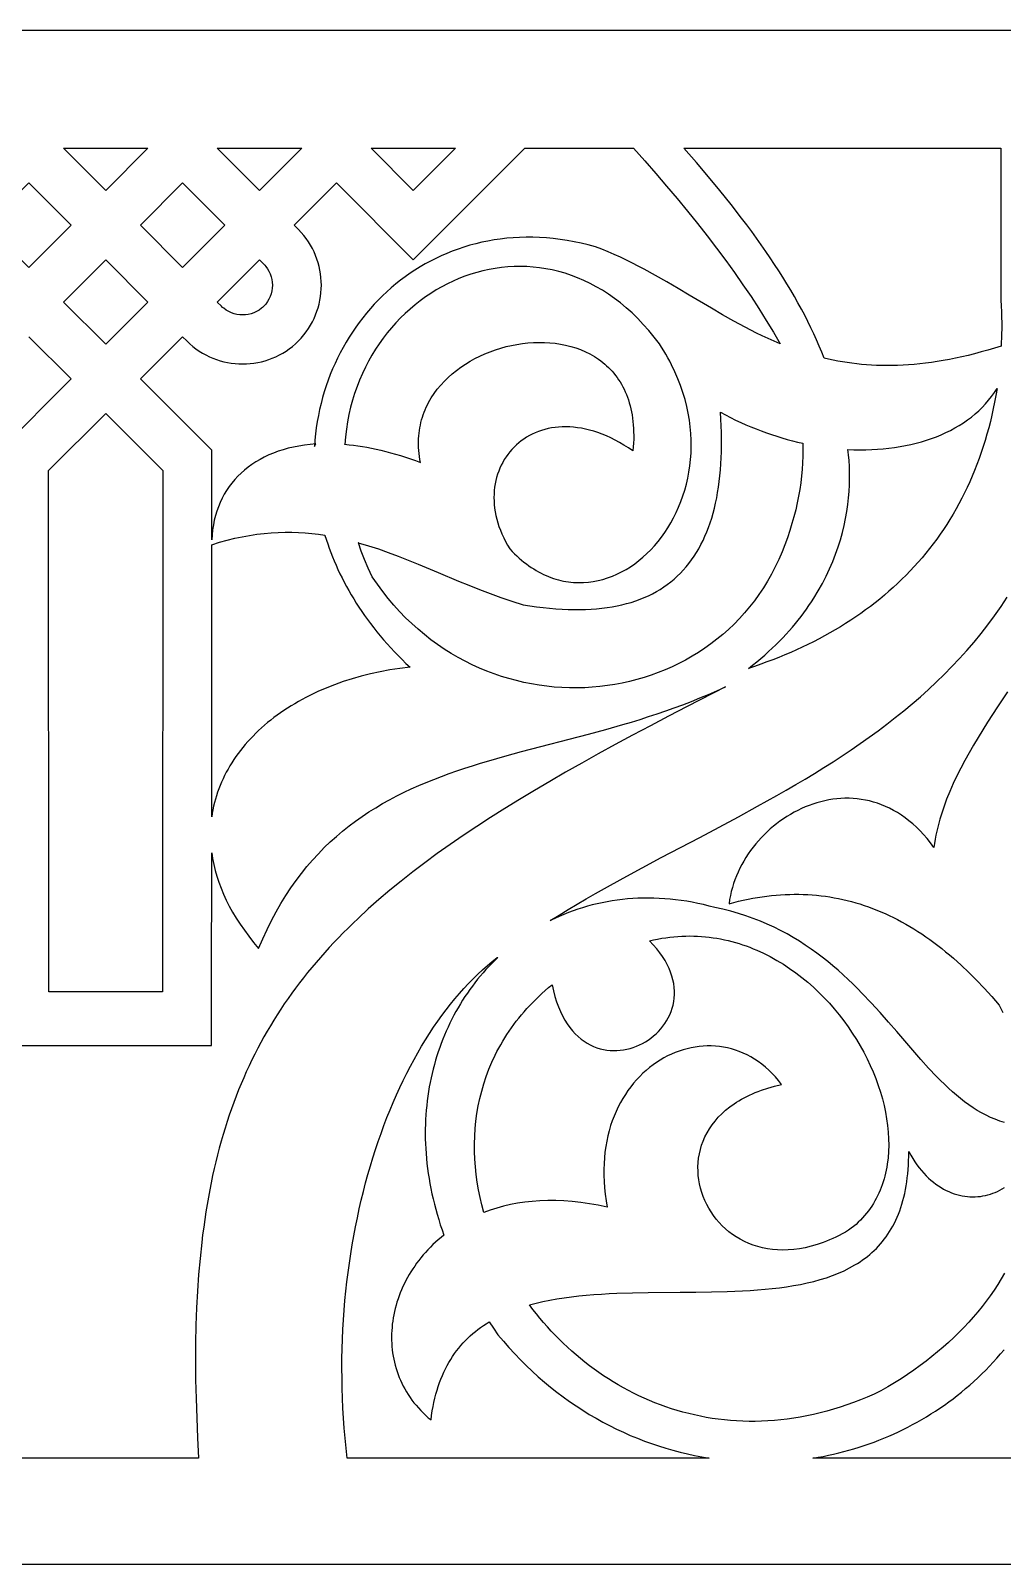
# Model space of a CAD drawing. Extents: x -53 to 63, y 50 to 90.
# Drawn here: x -4.96 to 20.38, y 49.79 to 89.78 of the extents above; entities that cross this region are included whole.
import ezdxf

# ---------------------------------------------------------------- set-up
doc = ezdxf.new("R2010")
doc.units = 0
doc.header["$MEASUREMENT"] = 0
doc.layers.add('LAYER_1', color=18, linetype='CONTINUOUS')

msp = doc.modelspace()

# ---------------------------------------------------------------- linework, layer by layer
at = {"layer": 'LAYER_1'}
for points in [[(63.41, 89.78), (-53.042, 89.78)], [(-5.006, 81.8), (-3.906, 80.7), (-5.766, 78.843)], [(20.441, 61.314), (20.316, 61.352), (20.195, 61.396), (20.075, 61.446), (19.958, 61.501), (19.842, 61.562), (19.729, 61.627), (19.617, 61.698), (19.507, 61.773), (19.398, 61.852), (19.29, 61.936), (19.184, 62.024), (19.078, 62.115), (18.974, 62.21), (18.87, 62.309), (18.767, 62.41), (18.664, 62.515), (18.459, 62.733), (18.255, 62.96), (18.049, 63.195), (17.63, 63.682), (17.414, 63.931), (17.193, 64.182), (16.965, 64.432), (16.729, 64.68), (16.608, 64.803), (16.485, 64.925), (16.359, 65.045), (16.23, 65.164), (16.099, 65.282), (15.964, 65.397), (15.827, 65.511), (15.686, 65.622), (15.542, 65.73), (15.395, 65.836), (15.243, 65.939), (15.088, 66.039), (14.93, 66.135), (14.767, 66.228), (14.599, 66.317), (14.428, 66.402), (14.252, 66.483), (14.071, 66.56), (13.886, 66.632), (13.696, 66.699), (13.5, 66.762), (13.3, 66.819), (13.094, 66.871), (12.882, 66.917), (12.735, 66.957), (12.588, 66.993), (12.441, 67.026), (12.295, 67.055), (12.15, 67.08), (12.006, 67.102), (11.862, 67.121), (11.719, 67.136), (11.577, 67.148), (11.436, 67.157), (11.295, 67.163), (11.155, 67.165), (11.017, 67.164), (10.879, 67.16), (10.742, 67.152), (10.606, 67.142), (10.472, 67.128), (10.338, 67.112), (10.205, 67.092), (10.074, 67.069), (9.943, 67.044), (9.814, 67.015), (9.686, 66.984), (9.559, 66.95), (9.434, 66.913), (9.31, 66.873), (9.187, 66.83), (9.065, 66.785), (8.945, 66.737), (8.826, 66.686), (8.709, 66.633), (8.593, 66.577), (8.823, 66.721), (9.056, 66.863), (9.291, 67.004), (9.529, 67.143), (9.768, 67.281), (10.009, 67.417), (10.497, 67.687), (10.99, 67.954), (11.487, 68.219), (12.491, 68.747), (12.995, 69.014), (13.498, 69.283), (14, 69.557), (14.499, 69.836), (14.747, 69.978), (14.994, 70.122), (15.24, 70.268), (15.484, 70.416), (15.727, 70.566), (15.967, 70.719), (16.206, 70.875), (16.443, 71.033), (16.678, 71.194), (16.91, 71.358), (17.139, 71.525), (17.366, 71.696), (17.591, 71.87), (17.812, 72.048), (18.03, 72.229), (18.245, 72.415), (18.456, 72.605), (18.664, 72.799), (18.868, 72.997), (19.068, 73.2), (19.264, 73.408), (19.456, 73.621), (19.643, 73.839), (19.826, 74.062), (20.005, 74.29), (20.178, 74.524), (20.347, 74.763), (20.511, 75.009)], [(-5.763, 63.325), (-3.001, 63.325), (-0.238, 63.325), (-0.238, 64.719), (-0.237, 68.345), (-0.214, 68.193), (-0.183, 68.041), (-0.146, 67.887), (-0.102, 67.733), (-0.051, 67.578), (0.006, 67.423), (0.071, 67.267), (0.143, 67.111), (0.222, 66.954), (0.309, 66.797), (0.403, 66.64), (0.504, 66.482), (0.614, 66.325), (0.73, 66.167), (0.855, 66.009), (0.987, 65.852), (1.095, 66.103), (1.207, 66.346), (1.323, 66.58), (1.443, 66.805), (1.567, 67.022), (1.696, 67.23), (1.828, 67.431), (1.964, 67.623), (2.103, 67.809), (2.247, 67.987), (2.394, 68.157), (2.544, 68.321), (2.698, 68.479), (2.855, 68.629), (3.015, 68.774), (3.178, 68.912), (3.345, 69.045), (3.514, 69.172), (3.687, 69.293), (3.862, 69.41), (4.04, 69.521), (4.221, 69.628), (4.404, 69.73), (4.59, 69.828), (4.778, 69.922), (4.969, 70.012), (5.162, 70.098), (5.357, 70.181), (5.554, 70.26), (5.753, 70.336), (5.954, 70.41), (6.157, 70.481), (6.362, 70.55), (6.568, 70.616), (6.776, 70.681), (6.986, 70.744), (7.41, 70.865), (7.839, 70.982), (9.593, 71.441), (10.039, 71.562), (10.485, 71.689), (10.709, 71.755), (10.933, 71.824), (11.157, 71.895), (11.38, 71.968), (11.604, 72.044), (11.827, 72.123), (12.05, 72.206), (12.273, 72.292), (12.495, 72.381), (12.717, 72.474), (12.938, 72.572), (13.158, 72.674), (12.159, 72.16), (11.675, 71.907), (11.202, 71.658), (10.739, 71.411), (10.287, 71.166), (9.845, 70.924), (9.414, 70.683), (8.992, 70.444), (8.581, 70.206), (8.18, 69.97), (7.789, 69.734), (7.408, 69.499), (7.036, 69.264), (6.674, 69.029), (6.322, 68.794), (5.98, 68.559), (5.647, 68.323), (5.324, 68.086), (5.01, 67.848), (4.705, 67.609), (4.41, 67.368), (4.124, 67.126), (3.847, 66.881), (3.579, 66.634), (3.448, 66.509), (3.32, 66.384), (3.194, 66.258), (3.07, 66.132), (2.948, 66.004), (2.829, 65.876), (2.712, 65.747), (2.596, 65.617), (2.483, 65.486), (2.373, 65.355), (2.264, 65.222), (2.157, 65.088), (2.053, 64.954), (1.951, 64.818), (1.851, 64.681), (1.753, 64.543), (1.657, 64.404), (1.563, 64.264), (1.471, 64.123), (1.382, 63.98), (1.294, 63.836), (1.208, 63.691), (1.125, 63.545), (1.044, 63.397), (0.964, 63.248), (0.887, 63.097), (0.811, 62.945), (0.738, 62.792), (0.666, 62.637), (0.597, 62.48), (0.53, 62.322), (0.464, 62.162), (0.401, 62.001), (0.339, 61.838), (0.279, 61.673), (0.222, 61.507), (0.166, 61.339), (0.112, 61.169), (0.06, 60.997), (0.01, 60.823), (-0.038, 60.648), (-0.084, 60.47), (-0.129, 60.291), (-0.171, 60.11), (-0.212, 59.927), (-0.251, 59.741), (-0.288, 59.554), (-0.323, 59.365), (-0.357, 59.173), (-0.388, 58.98), (-0.418, 58.784), (-0.446, 58.586), (-0.473, 58.385), (-0.497, 58.183), (-0.541, 57.771), (-0.577, 57.349), (-0.607, 56.918), (-0.63, 56.477), (-0.647, 56.026), (-0.656, 55.564), (-0.659, 55.092), (-0.656, 54.608), (-0.646, 54.114), (-0.629, 53.608), (-0.607, 53.09), (-0.578, 52.561), (-5.423, 52.561)], [(20.517, 72.542), (20.253, 72.147), (19.996, 71.752), (19.871, 71.553), (19.749, 71.355), (19.63, 71.155), (19.515, 70.955), (19.404, 70.755), (19.298, 70.554), (19.197, 70.351), (19.101, 70.148), (19.012, 69.945), (18.929, 69.74), (18.853, 69.534), (18.785, 69.326), (18.754, 69.222), (18.725, 69.118), (18.698, 69.013), (18.673, 68.908), (18.65, 68.803), (18.63, 68.697), (18.611, 68.591), (18.596, 68.484), (18.508, 68.602), (18.419, 68.714), (18.328, 68.82), (18.235, 68.919), (18.14, 69.013), (18.044, 69.1), (17.947, 69.182), (17.848, 69.258), (17.748, 69.328), (17.647, 69.393), (17.545, 69.452), (17.442, 69.506), (17.338, 69.554), (17.234, 69.597), (17.129, 69.635), (17.023, 69.668), (16.917, 69.696), (16.81, 69.719), (16.704, 69.738), (16.597, 69.751), (16.49, 69.76), (16.383, 69.765), (16.276, 69.765), (16.17, 69.76), (16.064, 69.752), (15.958, 69.739), (15.853, 69.722), (15.749, 69.701), (15.645, 69.676), (15.543, 69.648), (15.441, 69.615), (15.34, 69.579), (15.24, 69.539), (15.142, 69.496), (15.045, 69.45), (14.949, 69.4), (14.855, 69.347), (14.763, 69.291), (14.672, 69.231), (14.583, 69.169), (14.496, 69.104), (14.411, 69.036), (14.328, 68.966), (14.248, 68.893), (14.169, 68.817), (14.093, 68.739), (14.02, 68.658), (13.949, 68.576), (13.881, 68.491), (13.816, 68.404), (13.754, 68.315), (13.695, 68.224), (13.639, 68.131), (13.586, 68.037), (13.536, 67.941), (13.49, 67.843), (13.447, 67.744), (13.408, 67.644), (13.373, 67.542), (13.341, 67.439), (13.313, 67.335), (13.289, 67.23), (13.27, 67.124), (13.254, 67.017), (13.379, 67.05), (13.504, 67.081), (13.627, 67.109), (13.751, 67.135), (13.873, 67.159), (13.995, 67.18), (14.117, 67.198), (14.238, 67.215), (14.359, 67.229), (14.479, 67.24), (14.599, 67.25), (14.718, 67.256), (14.836, 67.261), (14.954, 67.263), (15.072, 67.263), (15.189, 67.26), (15.306, 67.255), (15.422, 67.248), (15.538, 67.238), (15.653, 67.226), (15.767, 67.211), (15.882, 67.194), (15.995, 67.175), (16.109, 67.154), (16.222, 67.13), (16.334, 67.103), (16.446, 67.075), (16.557, 67.044), (16.668, 67.01), (16.779, 66.974), (16.889, 66.936), (16.999, 66.896), (17.108, 66.853), (17.217, 66.808), (17.325, 66.761), (17.433, 66.711), (17.541, 66.659), (17.648, 66.604), (17.755, 66.547), (17.861, 66.488), (17.967, 66.426), (18.073, 66.363), (18.178, 66.296), (18.283, 66.228), (18.387, 66.157), (18.491, 66.084), (18.594, 66.008), (18.698, 65.93), (18.801, 65.85), (18.903, 65.767), (19.005, 65.683), (19.107, 65.595), (19.309, 65.414), (19.51, 65.223), (19.71, 65.023), (19.908, 64.814), (20.105, 64.595), (20.3, 64.368), (20.394, 64.177)], [(20.439, 57.385), (20.351, 57.236), (20.26, 57.088), (20.165, 56.942), (20.065, 56.798), (19.961, 56.655), (19.853, 56.515), (19.74, 56.376), (19.624, 56.239), (19.504, 56.103), (19.379, 55.97), (19.25, 55.838), (19.118, 55.709), (18.981, 55.581), (18.84, 55.456), (18.695, 55.332), (18.547, 55.21), (18.394, 55.091), (18.237, 54.974), (18.076, 54.858), (17.911, 54.745), (17.743, 54.634), (17.57, 54.526), (17.394, 54.419), (17.213, 54.315), (17.035, 54.233), (16.857, 54.155), (16.68, 54.082), (16.503, 54.013), (16.327, 53.95), (16.151, 53.891), (15.976, 53.836), (15.802, 53.786), (15.629, 53.741), (15.456, 53.7), (15.284, 53.663), (15.113, 53.631), (14.942, 53.603), (14.773, 53.579), (14.604, 53.559), (14.437, 53.543), (14.27, 53.532), (14.104, 53.524), (13.94, 53.52), (13.776, 53.52), (13.613, 53.524), (13.452, 53.532), (13.291, 53.544), (13.132, 53.559), (12.974, 53.577), (12.817, 53.6), (12.662, 53.626), (12.508, 53.655), (12.355, 53.688), (12.203, 53.724), (12.053, 53.763), (11.904, 53.806), (11.756, 53.851), (11.61, 53.9), (11.466, 53.952), (11.323, 54.007), (11.181, 54.065), (11.041, 54.126), (10.903, 54.19), (10.766, 54.256), (10.631, 54.326), (10.498, 54.398), (10.366, 54.472), (10.236, 54.549), (10.108, 54.629), (9.982, 54.712), (9.858, 54.796), (9.735, 54.883), (9.614, 54.973), (9.496, 55.065), (9.379, 55.159), (9.264, 55.255), (9.151, 55.353), (9.04, 55.453), (8.931, 55.556), (8.825, 55.66), (8.72, 55.766), (8.618, 55.874), (8.518, 55.984), (8.42, 56.096), (8.324, 56.209), (8.231, 56.324), (8.139, 56.44), (8.051, 56.558), (8.051, 56.557), (8.051, 56.556), (8.225, 56.602), (8.402, 56.644), (8.583, 56.681), (8.767, 56.713), (8.954, 56.743), (9.144, 56.768), (9.337, 56.79), (9.531, 56.809), (9.728, 56.826), (9.927, 56.839), (10.128, 56.851), (10.33, 56.86), (10.738, 56.873), (11.149, 56.881), (11.978, 56.888), (12.391, 56.891), (12.801, 56.897), (13.207, 56.907), (13.608, 56.923), (13.805, 56.935), (14, 56.948), (14.193, 56.964), (14.383, 56.983), (14.571, 57.005), (14.756, 57.031), (14.937, 57.06), (15.116, 57.093), (15.291, 57.129), (15.462, 57.17), (15.629, 57.216), (15.792, 57.267), (15.951, 57.322), (16.105, 57.383), (16.254, 57.449), (16.399, 57.521), (16.538, 57.599), (16.606, 57.641), (16.672, 57.684), (16.737, 57.729), (16.8, 57.775), (16.863, 57.823), (16.923, 57.872), (16.982, 57.924), (17.04, 57.977), (17.096, 58.032), (17.151, 58.089), (17.203, 58.148), (17.255, 58.209), (17.304, 58.271), (17.352, 58.336), (17.399, 58.402), (17.443, 58.471), (17.486, 58.542), (17.527, 58.614), (17.567, 58.689), (17.604, 58.766), (17.64, 58.846), (17.674, 58.927), (17.705, 59.011), (17.735, 59.097), (17.763, 59.185), (17.789, 59.276), (17.814, 59.369), (17.836, 59.464), (17.856, 59.562), (17.874, 59.662), (17.889, 59.765), (17.903, 59.87), (17.915, 59.978), (17.924, 60.088), (17.931, 60.201), (17.936, 60.317), (17.939, 60.435), (17.939, 60.556), (17.991, 60.463), (18.045, 60.375), (18.1, 60.29), (18.156, 60.209), (18.214, 60.132), (18.273, 60.06), (18.334, 59.991), (18.395, 59.926), (18.458, 59.865), (18.521, 59.808), (18.586, 59.754), (18.651, 59.704), (18.717, 59.658), (18.783, 59.616), (18.851, 59.577), (18.918, 59.541), (18.986, 59.51), (19.055, 59.481), (19.124, 59.456), (19.192, 59.435), (19.262, 59.417), (19.331, 59.402), (19.4, 59.39), (19.469, 59.382), (19.537, 59.377), (19.606, 59.375), (19.674, 59.376), (19.742, 59.38), (19.809, 59.387), (19.876, 59.397), (19.942, 59.41), (20.007, 59.426), (20.071, 59.445), (20.135, 59.467), (20.198, 59.491), (20.259, 59.518), (20.32, 59.548), (20.379, 59.581), (20.437, 59.616)], [(28.601, 52.561), (15.44, 52.561), (15.576, 52.584), (15.711, 52.609), (15.846, 52.636), (15.981, 52.666), (16.115, 52.698), (16.248, 52.732), (16.381, 52.768), (16.513, 52.806), (16.645, 52.847), (16.776, 52.889), (16.906, 52.934), (17.035, 52.981), (17.164, 53.031), (17.292, 53.082), (17.419, 53.136), (17.545, 53.191), (17.671, 53.249), (17.795, 53.309), (17.919, 53.372), (18.041, 53.436), (18.163, 53.503), (18.283, 53.571), (18.403, 53.642), (18.521, 53.715), (18.638, 53.79), (18.754, 53.867), (18.869, 53.947), (18.983, 54.028), (19.095, 54.112), (19.206, 54.197), (19.316, 54.285), (19.425, 54.375), (19.532, 54.467), (19.638, 54.561), (19.742, 54.658), (19.845, 54.756), (19.947, 54.856), (20.047, 54.959), (20.145, 55.064), (20.242, 55.17), (20.337, 55.279), (20.431, 55.39)], [(-53.042, 49.794), (63.41, 49.794)]]:
    msp.add_lwpolyline(points, dxfattribs=at)
for points in [[(-4.102, 86.715), (-1.899, 86.715), (-3.001, 85.613)], [(7.932, 86.715), (10.761, 86.715), (11.056, 86.384), (11.345, 86.055), (11.627, 85.726), (11.903, 85.4), (12.171, 85.074), (12.432, 84.75), (12.685, 84.428), (12.931, 84.107), (13.168, 83.789), (13.397, 83.472), (13.618, 83.157), (13.83, 82.845), (14.032, 82.535), (14.226, 82.227), (14.41, 81.922), (14.584, 81.619), (14.584, 81.617), (14.585, 81.617), (14.584, 81.617), (14.428, 81.683), (14.274, 81.752), (14.121, 81.823), (13.97, 81.897), (13.82, 81.972), (13.671, 82.05), (13.376, 82.21), (13.085, 82.375), (12.795, 82.544), (12.218, 82.888), (11.928, 83.061), (11.635, 83.232), (11.339, 83.4), (11.039, 83.564), (10.887, 83.644), (10.733, 83.722), (10.577, 83.798), (10.42, 83.872), (10.261, 83.945), (10.099, 84.014), (9.936, 84.082), (9.77, 84.146), (9.582, 84.196), (9.397, 84.24), (9.212, 84.278), (9.029, 84.31), (8.848, 84.337), (8.668, 84.359), (8.49, 84.375), (8.313, 84.387), (8.138, 84.392), (7.965, 84.393), (7.793, 84.389), (7.624, 84.38), (7.456, 84.366), (7.29, 84.347), (7.126, 84.323), (6.965, 84.295), (6.805, 84.262), (6.647, 84.225), (6.492, 84.183), (6.338, 84.137), (6.187, 84.087), (6.038, 84.032), (5.892, 83.973), (5.748, 83.911), (5.606, 83.844), (5.467, 83.773), (5.33, 83.699), (5.196, 83.621), (5.064, 83.539), (4.935, 83.453), (4.809, 83.364), (4.685, 83.272), (4.565, 83.176), (4.447, 83.077), (4.332, 82.974), (4.219, 82.869), (4.11, 82.76), (4.004, 82.649), (3.901, 82.534), (3.801, 82.417), (3.704, 82.296), (3.61, 82.174), (3.519, 82.048), (3.432, 81.92), (3.348, 81.79), (3.267, 81.657), (3.19, 81.521), (3.116, 81.384), (3.046, 81.244), (2.979, 81.103), (2.916, 80.959), (2.856, 80.813), (2.8, 80.666), (2.748, 80.516), (2.7, 80.365), (2.655, 80.212), (2.614, 80.058), (2.577, 79.902), (2.544, 79.745), (2.515, 79.586), (2.49, 79.426), (2.469, 79.265), (2.453, 79.103), (2.44, 78.94), (2.479, 79.004), (2.328, 78.992), (2.18, 78.974), (2.035, 78.951), (1.895, 78.924), (1.758, 78.892), (1.625, 78.855), (1.497, 78.814), (1.372, 78.768), (1.252, 78.717), (1.135, 78.662), (1.023, 78.603), (0.916, 78.54), (0.812, 78.472), (0.713, 78.401), (0.619, 78.325), (0.529, 78.246), (0.444, 78.163), (0.364, 78.076), (0.288, 77.985), (0.217, 77.891), (0.151, 77.793), (0.09, 77.692), (0.034, 77.587), (-0.017, 77.479), (-0.063, 77.368), (-0.103, 77.254), (-0.139, 77.137), (-0.169, 77.017), (-0.194, 76.894), (-0.213, 76.768), (-0.227, 76.639), (-0.235, 76.508), (-0.235, 78.843), (-2.094, 80.7), (-0.995, 81.8), (-0.885, 81.69), (-0.808, 81.617), (-0.729, 81.549), (-0.647, 81.486), (-0.563, 81.428), (-0.476, 81.374), (-0.388, 81.325), (-0.297, 81.28), (-0.205, 81.24), (-0.112, 81.205), (-0.017, 81.175), (0.079, 81.149), (0.176, 81.128), (0.274, 81.111), (0.372, 81.1), (0.471, 81.093), (0.569, 81.09), (0.668, 81.093), (0.767, 81.1), (0.865, 81.111), (0.963, 81.128), (1.06, 81.149), (1.156, 81.175), (1.25, 81.205), (1.344, 81.24), (1.436, 81.28), (1.527, 81.325), (1.615, 81.374), (1.702, 81.428), (1.786, 81.486), (1.868, 81.549), (1.947, 81.617), (2.023, 81.69), (2.096, 81.766), (2.164, 81.846), (2.227, 81.927), (2.286, 82.012), (2.339, 82.098), (2.388, 82.187), (2.433, 82.277), (2.473, 82.369), (2.508, 82.463), (2.538, 82.557), (2.564, 82.653), (2.585, 82.75), (2.601, 82.848), (2.613, 82.946), (2.62, 83.045), (2.623, 83.144), (2.62, 83.242), (2.613, 83.341), (2.601, 83.439), (2.585, 83.537), (2.564, 83.634), (2.538, 83.73), (2.508, 83.825), (2.473, 83.918), (2.433, 84.01), (2.388, 84.101), (2.339, 84.189), (2.286, 84.276), (2.227, 84.36), (2.164, 84.442), (2.096, 84.521), (2.023, 84.597), (1.913, 84.708), (3.016, 85.811), (5.021, 83.805)], [(-0.092, 86.715), (2.111, 86.715), (1.01, 85.613)], [(3.918, 86.715), (6.122, 86.715), (5.02, 85.61)], [(12.075, 86.715), (15.277, 86.715), (15.616, 86.715), (20.345, 86.715), (20.345, 82.757), (20.343, 82.757), (20.353, 82.603), (20.36, 82.453), (20.364, 82.306), (20.366, 82.159), (20.365, 82.012), (20.363, 81.864), (20.352, 81.557), (20.175, 81.502), (19.999, 81.45), (19.827, 81.402), (19.656, 81.357), (19.489, 81.315), (19.323, 81.276), (19.16, 81.241), (19, 81.209), (18.841, 81.18), (18.685, 81.154), (18.531, 81.131), (18.379, 81.111), (18.23, 81.094), (18.082, 81.079), (17.937, 81.068), (17.793, 81.059), (17.651, 81.052), (17.512, 81.049), (17.374, 81.048), (17.238, 81.049), (17.103, 81.053), (16.971, 81.059), (16.84, 81.067), (16.711, 81.078), (16.583, 81.091), (16.457, 81.107), (16.332, 81.124), (16.209, 81.143), (16.088, 81.165), (15.967, 81.188), (15.849, 81.214), (15.731, 81.241), (15.67, 81.398), (15.605, 81.557), (15.536, 81.715), (15.464, 81.875), (15.389, 82.036), (15.31, 82.197), (15.227, 82.359), (15.141, 82.522), (15.052, 82.685), (14.959, 82.85), (14.863, 83.015), (14.764, 83.182), (14.661, 83.349), (14.554, 83.517), (14.444, 83.686), (14.331, 83.855), (14.215, 84.026), (14.095, 84.198), (13.972, 84.371), (13.846, 84.545), (13.716, 84.72), (13.583, 84.895), (13.307, 85.25), (13.018, 85.61), (12.716, 85.973), (12.402, 86.342)], [(-3.904, 84.709), (-5.006, 83.607), (-6.108, 84.709), (-5.006, 85.811)], [(-2.097, 84.709), (-0.995, 83.607), (0.107, 84.709), (-0.995, 85.811)], [(-3.001, 81.603), (-3.001, 81.602), (-4.102, 82.704), (-3.001, 83.805), (-1.899, 82.704), (-3, 81.602)], [(-0.091, 82.704), (1.01, 83.804), (1.119, 83.694), (1.147, 83.665), (1.172, 83.635), (1.218, 83.573), (1.257, 83.506), (1.289, 83.437), (1.314, 83.366), (1.331, 83.293), (1.342, 83.219), (1.345, 83.144), (1.342, 83.069), (1.331, 82.995), (1.314, 82.921), (1.289, 82.85), (1.257, 82.781), (1.218, 82.715), (1.172, 82.652), (1.147, 82.622), (1.119, 82.593), (1.091, 82.566), (1.061, 82.541), (0.998, 82.495), (0.932, 82.456), (0.863, 82.424), (0.791, 82.4), (0.718, 82.382), (0.644, 82.371), (0.569, 82.368), (0.494, 82.371), (0.42, 82.382), (0.347, 82.4), (0.276, 82.424), (0.207, 82.456), (0.141, 82.495), (0.078, 82.541), (0.048, 82.566), (0.019, 82.593)], [(3.232, 78.994), (3.23, 78.995), (3.344, 78.984), (3.459, 78.971), (3.575, 78.955), (3.693, 78.937), (3.812, 78.917), (3.932, 78.894), (4.054, 78.868), (4.178, 78.84), (4.302, 78.809), (4.428, 78.776), (4.555, 78.74), (4.684, 78.701), (4.813, 78.66), (4.944, 78.616), (5.076, 78.569), (5.21, 78.52), (5.194, 78.6), (5.181, 78.679), (5.171, 78.758), (5.163, 78.836), (5.158, 78.913), (5.155, 78.989), (5.155, 79.064), (5.157, 79.138), (5.162, 79.212), (5.169, 79.284), (5.178, 79.356), (5.19, 79.427), (5.204, 79.497), (5.219, 79.566), (5.237, 79.634), (5.258, 79.701), (5.28, 79.768), (5.304, 79.833), (5.33, 79.897), (5.358, 79.96), (5.388, 80.023), (5.42, 80.084), (5.453, 80.144), (5.489, 80.204), (5.565, 80.319), (5.647, 80.431), (5.735, 80.538), (5.83, 80.64), (5.93, 80.739), (6.035, 80.832), (6.145, 80.921), (6.26, 81.006), (6.378, 81.085), (6.501, 81.16), (6.627, 81.23), (6.757, 81.295), (6.889, 81.355), (7.024, 81.409), (7.161, 81.458), (7.3, 81.502), (7.44, 81.541), (7.582, 81.574), (7.724, 81.601), (7.867, 81.623), (8.011, 81.639), (8.154, 81.649), (8.297, 81.653), (8.439, 81.651), (8.58, 81.643), (8.719, 81.629), (8.857, 81.609), (8.992, 81.582), (9.125, 81.549), (9.256, 81.509), (9.383, 81.463), (9.507, 81.41), (9.627, 81.35), (9.685, 81.318), (9.743, 81.284), (9.799, 81.248), (9.854, 81.211), (9.908, 81.171), (9.961, 81.13), (10.012, 81.087), (10.063, 81.043), (10.111, 80.996), (10.159, 80.948), (10.205, 80.898), (10.249, 80.846), (10.292, 80.793), (10.334, 80.737), (10.373, 80.68), (10.412, 80.621), (10.448, 80.559), (10.483, 80.496), (10.516, 80.432), (10.547, 80.365), (10.576, 80.296), (10.603, 80.226), (10.629, 80.153), (10.652, 80.078), (10.674, 80.002), (10.693, 79.924), (10.71, 79.843), (10.725, 79.761), (10.738, 79.676), (10.749, 79.59), (10.758, 79.502), (10.764, 79.411), (10.767, 79.319), (10.769, 79.224), (10.768, 79.128), (10.764, 79.029), (10.758, 78.928), (10.749, 78.826), (10.632, 78.904), (10.515, 78.977), (10.4, 79.044), (10.285, 79.106), (10.171, 79.162), (10.058, 79.213), (9.947, 79.259), (9.836, 79.3), (9.727, 79.335), (9.619, 79.366), (9.513, 79.392), (9.408, 79.413), (9.304, 79.429), (9.202, 79.441), (9.102, 79.448), (9.003, 79.451), (8.906, 79.45), (8.811, 79.445), (8.718, 79.435), (8.627, 79.421), (8.537, 79.404), (8.45, 79.382), (8.365, 79.357), (8.283, 79.328), (8.202, 79.296), (8.124, 79.26), (8.048, 79.221), (7.975, 79.179), (7.904, 79.133), (7.836, 79.084), (7.771, 79.033), (7.708, 78.978), (7.648, 78.921), (7.592, 78.861), (7.538, 78.798), (7.486, 78.733), (7.439, 78.665), (7.394, 78.596), (7.352, 78.523), (7.314, 78.449), (7.279, 78.373), (7.247, 78.294), (7.219, 78.214), (7.194, 78.132), (7.173, 78.049), (7.156, 77.964), (7.142, 77.877), (7.132, 77.789), (7.126, 77.699), (7.124, 77.609), (7.126, 77.517), (7.131, 77.424), (7.141, 77.331), (7.155, 77.236), (7.174, 77.141), (7.196, 77.045), (7.224, 76.949), (7.255, 76.852), (7.291, 76.755), (7.331, 76.657), (7.377, 76.559), (7.426, 76.462), (7.481, 76.364), (7.54, 76.266), (7.601, 76.203), (7.661, 76.142), (7.722, 76.084), (7.783, 76.029), (7.845, 75.975), (7.907, 75.925), (7.97, 75.876), (8.033, 75.831), (8.096, 75.787), (8.16, 75.746), (8.223, 75.707), (8.287, 75.671), (8.352, 75.637), (8.416, 75.605), (8.481, 75.576), (8.545, 75.548), (8.61, 75.523), (8.675, 75.5), (8.74, 75.48), (8.806, 75.461), (8.871, 75.445), (8.936, 75.43), (9.001, 75.418), (9.067, 75.408), (9.132, 75.4), (9.197, 75.394), (9.327, 75.388), (9.456, 75.39), (9.585, 75.399), (9.713, 75.416), (9.84, 75.441), (9.965, 75.472), (10.089, 75.511), (10.212, 75.556), (10.332, 75.609), (10.451, 75.667), (10.568, 75.732), (10.682, 75.804), (10.794, 75.881), (10.903, 75.964), (11.01, 76.053), (11.113, 76.147), (11.213, 76.247), (11.31, 76.352), (11.403, 76.462), (11.492, 76.577), (11.578, 76.696), (11.659, 76.82), (11.736, 76.948), (11.809, 77.08), (11.877, 77.217), (11.94, 77.357), (11.999, 77.501), (12.052, 77.648), (12.099, 77.799), (12.142, 77.953), (12.178, 78.11), (12.209, 78.269), (12.233, 78.432), (12.252, 78.597), (12.264, 78.764), (12.269, 78.933), (12.268, 79.104), (12.259, 79.277), (12.244, 79.452), (12.221, 79.628), (12.191, 79.806), (12.153, 79.984), (12.107, 80.164), (12.053, 80.344), (11.991, 80.525), (11.921, 80.706), (11.842, 80.888), (11.754, 81.07), (11.707, 81.161), (11.658, 81.252), (11.606, 81.343), (11.552, 81.433), (11.496, 81.524), (11.437, 81.615), (11.3, 81.793), (11.16, 81.963), (11.017, 82.123), (10.872, 82.275), (10.724, 82.419), (10.573, 82.553), (10.421, 82.68), (10.267, 82.798), (10.11, 82.908), (9.952, 83.01), (9.793, 83.103), (9.632, 83.189), (9.47, 83.267), (9.306, 83.337), (9.142, 83.399), (8.977, 83.454), (8.812, 83.501), (8.646, 83.541), (8.48, 83.574), (8.313, 83.599), (8.147, 83.618), (7.981, 83.629), (7.815, 83.633), (7.65, 83.631), (7.485, 83.622), (7.321, 83.606), (7.158, 83.583), (6.997, 83.555), (6.836, 83.519), (6.677, 83.478), (6.52, 83.43), (6.364, 83.376), (6.21, 83.316), (6.058, 83.251), (5.908, 83.179), (5.761, 83.102), (5.616, 83.019), (5.474, 82.931), (5.335, 82.837), (5.199, 82.737), (5.066, 82.633), (4.936, 82.523), (4.81, 82.409), (4.687, 82.289), (4.568, 82.164), (4.453, 82.035), (4.342, 81.901), (4.235, 81.762), (4.133, 81.619), (4.035, 81.472), (3.942, 81.32), (3.854, 81.164), (3.771, 81.003), (3.693, 80.839), (3.62, 80.671), (3.553, 80.499), (3.491, 80.323), (3.436, 80.143), (3.386, 79.96), (3.342, 79.774), (3.305, 79.584), (3.274, 79.39), (3.249, 79.194)], [(16.351, 78.861), (16.352, 78.862), (16.509, 78.855), (16.665, 78.852), (16.82, 78.853), (16.974, 78.857), (17.126, 78.865), (17.276, 78.877), (17.425, 78.892), (17.571, 78.911), (17.716, 78.934), (17.859, 78.96), (17.999, 78.99), (18.137, 79.023), (18.273, 79.06), (18.407, 79.101), (18.537, 79.146), (18.665, 79.194), (18.79, 79.245), (18.912, 79.3), (19.031, 79.359), (19.147, 79.422), (19.259, 79.487), (19.368, 79.557), (19.473, 79.63), (19.575, 79.707), (19.673, 79.787), (19.767, 79.871), (19.857, 79.958), (19.943, 80.049), (20.024, 80.143), (20.102, 80.241), (20.175, 80.342), (20.243, 80.447), (20.213, 80.271), (20.181, 80.097), (20.146, 79.925), (20.109, 79.755), (20.069, 79.587), (20.026, 79.421), (19.981, 79.257), (19.934, 79.095), (19.884, 78.935), (19.831, 78.778), (19.776, 78.622), (19.719, 78.468), (19.659, 78.316), (19.597, 78.166), (19.533, 78.018), (19.466, 77.873), (19.396, 77.729), (19.325, 77.587), (19.251, 77.447), (19.174, 77.309), (19.096, 77.173), (19.015, 77.039), (18.932, 76.907), (18.846, 76.777), (18.759, 76.649), (18.669, 76.523), (18.577, 76.399), (18.483, 76.277), (18.386, 76.156), (18.287, 76.038), (18.187, 75.922), (18.084, 75.807), (17.979, 75.695), (17.872, 75.584), (17.763, 75.476), (17.651, 75.369), (17.538, 75.265), (17.423, 75.162), (17.305, 75.061), (17.186, 74.962), (17.064, 74.865), (16.941, 74.77), (16.816, 74.676), (16.689, 74.585), (16.559, 74.496), (16.428, 74.408), (16.295, 74.322), (16.16, 74.239), (16.024, 74.157), (15.885, 74.077), (15.744, 73.998), (15.602, 73.922), (15.458, 73.848), (15.312, 73.775), (15.164, 73.705), (15.015, 73.636), (14.864, 73.569), (14.711, 73.504), (14.556, 73.441), (14.4, 73.379), (14.242, 73.32), (14.082, 73.262), (13.921, 73.206), (13.758, 73.152), (13.869, 73.238), (13.977, 73.324), (14.082, 73.412), (14.185, 73.5), (14.284, 73.589), (14.381, 73.678), (14.475, 73.768), (14.567, 73.859), (14.655, 73.95), (14.742, 74.042), (14.825, 74.135), (14.906, 74.227), (14.984, 74.321), (15.06, 74.414), (15.134, 74.508), (15.205, 74.603), (15.273, 74.697), (15.339, 74.792), (15.403, 74.888), (15.465, 74.983), (15.581, 75.174), (15.688, 75.366), (15.786, 75.558), (15.877, 75.749), (15.959, 75.94), (16.033, 76.131), (16.099, 76.32), (16.158, 76.509), (16.21, 76.695), (16.255, 76.88), (16.294, 77.063), (16.326, 77.244), (16.351, 77.422), (16.372, 77.597), (16.386, 77.769), (16.395, 77.937), (16.399, 78.102), (16.398, 78.263), (16.393, 78.42), (16.383, 78.572), (16.369, 78.719)], [(-3.001, 64.719), (-4.485, 64.719), (-4.49, 78.311), (-3.001, 79.796), (-1.51, 78.311), (-1.516, 64.719)], [(15.177, 79.023), (15.18, 78.854), (15.178, 78.684), (15.172, 78.514), (15.161, 78.342), (15.145, 78.169), (15.125, 77.995), (15.099, 77.82), (15.069, 77.643), (15.033, 77.466), (14.993, 77.287), (14.947, 77.107), (14.896, 76.927), (14.839, 76.744), (14.777, 76.561), (14.709, 76.376), (14.636, 76.191), (14.551, 75.992), (14.459, 75.799), (14.362, 75.611), (14.258, 75.428), (14.149, 75.252), (14.034, 75.08), (13.914, 74.915), (13.789, 74.755), (13.659, 74.6), (13.524, 74.451), (13.384, 74.308), (13.24, 74.171), (13.091, 74.039), (12.939, 73.913), (12.782, 73.793), (12.622, 73.679), (12.458, 73.57), (12.291, 73.468), (12.12, 73.371), (11.947, 73.28), (11.77, 73.195), (11.591, 73.117), (11.409, 73.044), (11.225, 72.977), (11.039, 72.916), (10.85, 72.861), (10.66, 72.813), (10.469, 72.77), (10.275, 72.734), (10.081, 72.703), (9.885, 72.679), (9.688, 72.662), (9.491, 72.65), (9.293, 72.645), (9.095, 72.646), (8.896, 72.653), (8.697, 72.667), (8.499, 72.687), (8.3, 72.714), (8.102, 72.747), (7.905, 72.787), (7.709, 72.833), (7.513, 72.885), (7.319, 72.944), (7.126, 73.01), (6.935, 73.082), (6.745, 73.161), (6.557, 73.246), (6.371, 73.338), (6.188, 73.437), (6.006, 73.543), (5.828, 73.655), (5.652, 73.774), (5.479, 73.9), (5.309, 74.033), (5.143, 74.173), (4.979, 74.319), (4.82, 74.473), (4.664, 74.633), (4.512, 74.801), (4.365, 74.975), (4.222, 75.156), (4.083, 75.345), (3.949, 75.54), (3.846, 75.765), (3.751, 75.988), (3.665, 76.209), (3.587, 76.429), (3.586, 76.429), (3.848, 76.351), (4.109, 76.266), (4.369, 76.174), (4.628, 76.077), (4.887, 75.976), (5.147, 75.87), (5.67, 75.653), (6.201, 75.431), (6.471, 75.321), (6.745, 75.213), (7.022, 75.107), (7.304, 75.005), (7.591, 74.907), (7.884, 74.814), (8.061, 74.785), (8.235, 74.76), (8.406, 74.739), (8.573, 74.721), (8.737, 74.706), (8.899, 74.696), (9.056, 74.689), (9.211, 74.685), (9.362, 74.685), (9.511, 74.688), (9.656, 74.695), (9.798, 74.705), (9.936, 74.719), (10.072, 74.737), (10.205, 74.758), (10.334, 74.782), (10.46, 74.81), (10.583, 74.841), (10.703, 74.875), (10.82, 74.913), (10.934, 74.955), (11.045, 75), (11.152, 75.048), (11.257, 75.1), (11.359, 75.155), (11.457, 75.213), (11.553, 75.275), (11.645, 75.34), (11.735, 75.409), (11.821, 75.48), (11.904, 75.555), (11.985, 75.634), (12.062, 75.715), (12.137, 75.8), (12.208, 75.889), (12.277, 75.98), (12.343, 76.075), (12.405, 76.173), (12.465, 76.274), (12.522, 76.379), (12.576, 76.487), (12.627, 76.598), (12.675, 76.712), (12.72, 76.829), (12.763, 76.95), (12.802, 77.073), (12.839, 77.2), (12.873, 77.33), (12.904, 77.463), (12.932, 77.6), (12.957, 77.739), (12.979, 77.882), (12.999, 78.027), (13.016, 78.176), (13.03, 78.328), (13.041, 78.483), (13.05, 78.641), (13.056, 78.802), (13.059, 78.966), (13.059, 79.133), (13.056, 79.303), (13.051, 79.476), (13.043, 79.652), (13.033, 79.832), (13.163, 79.761), (13.294, 79.694), (13.426, 79.629), (13.558, 79.566), (13.691, 79.507), (13.825, 79.45), (13.959, 79.395), (14.094, 79.343), (14.229, 79.294), (14.364, 79.248), (14.499, 79.204), (14.635, 79.162), (14.77, 79.124), (14.906, 79.087), (15.042, 79.054)], [(2.713, 76.624), (2.715, 76.621), (2.788, 76.398), (2.827, 76.287), (2.868, 76.176), (2.912, 76.065), (2.957, 75.954), (3.005, 75.843), (3.055, 75.732), (3.107, 75.622), (3.161, 75.512), (3.218, 75.402), (3.276, 75.292), (3.337, 75.182), (3.4, 75.073), (3.466, 74.964), (3.533, 74.856), (3.603, 74.748), (3.676, 74.64), (3.75, 74.533), (3.827, 74.426), (3.906, 74.319), (3.988, 74.213), (4.072, 74.108), (4.158, 74.003), (4.247, 73.898), (4.338, 73.794), (4.431, 73.691), (4.527, 73.588), (4.625, 73.486), (4.726, 73.385), (4.829, 73.284), (4.935, 73.184), (4.671, 73.151), (4.411, 73.111), (4.157, 73.064), (3.908, 73.01), (3.664, 72.949), (3.425, 72.882), (3.193, 72.807), (2.966, 72.727), (2.855, 72.684), (2.745, 72.64), (2.637, 72.594), (2.531, 72.547), (2.426, 72.498), (2.323, 72.448), (2.221, 72.396), (2.121, 72.343), (2.023, 72.289), (1.927, 72.233), (1.832, 72.176), (1.739, 72.117), (1.648, 72.057), (1.559, 71.996), (1.471, 71.933), (1.386, 71.87), (1.302, 71.805), (1.22, 71.739), (1.141, 71.671), (1.063, 71.603), (0.987, 71.533), (0.913, 71.462), (0.841, 71.39), (0.771, 71.317), (0.703, 71.243), (0.637, 71.167), (0.574, 71.091), (0.512, 71.014), (0.453, 70.935), (0.395, 70.856), (0.34, 70.776), (0.288, 70.694), (0.237, 70.612), (0.189, 70.529), (0.143, 70.445), (0.099, 70.36), (0.058, 70.275), (0.019, 70.188), (-0.018, 70.101), (-0.052, 70.013), (-0.084, 69.924), (-0.113, 69.834), (-0.14, 69.744), (-0.165, 69.653), (-0.187, 69.561), (-0.206, 69.469), (-0.223, 69.376), (-0.237, 69.282), (-0.235, 76.378), (-0.032, 76.441), (0.169, 76.496), (0.367, 76.545), (0.561, 76.586), (0.753, 76.621), (0.942, 76.649), (1.129, 76.671), (1.313, 76.688), (1.495, 76.698), (1.675, 76.702), (1.852, 76.702), (2.028, 76.696), (2.202, 76.685), (2.374, 76.669), (2.544, 76.649)], [(6.862, 58.967), (6.861, 58.967), (6.809, 59.164), (6.762, 59.362), (6.723, 59.56), (6.689, 59.759), (6.662, 59.959), (6.641, 60.158), (6.626, 60.358), (6.618, 60.558), (6.617, 60.757), (6.623, 60.956), (6.635, 61.154), (6.655, 61.352), (6.681, 61.548), (6.715, 61.744), (6.756, 61.938), (6.804, 62.131), (6.86, 62.323), (6.923, 62.513), (6.993, 62.701), (7.071, 62.887), (7.157, 63.07), (7.203, 63.161), (7.251, 63.252), (7.301, 63.342), (7.353, 63.431), (7.407, 63.519), (7.462, 63.607), (7.52, 63.694), (7.58, 63.781), (7.642, 63.866), (7.706, 63.951), (7.772, 64.035), (7.84, 64.119), (7.911, 64.201), (7.983, 64.283), (8.057, 64.364), (8.134, 64.444), (8.213, 64.523), (8.293, 64.601), (8.376, 64.678), (8.461, 64.755), (8.549, 64.83), (8.638, 64.904), (8.673, 64.748), (8.713, 64.601), (8.757, 64.462), (8.805, 64.33), (8.857, 64.207), (8.913, 64.091), (8.973, 63.984), (9.036, 63.883), (9.103, 63.79), (9.172, 63.705), (9.244, 63.626), (9.318, 63.554), (9.395, 63.489), (9.474, 63.431), (9.555, 63.38), (9.637, 63.335), (9.721, 63.296), (9.806, 63.263), (9.892, 63.236), (9.978, 63.215), (10.065, 63.2), (10.153, 63.191), (10.24, 63.187), (10.328, 63.188), (10.415, 63.195), (10.501, 63.206), (10.587, 63.223), (10.672, 63.244), (10.755, 63.27), (10.837, 63.3), (10.917, 63.335), (10.996, 63.374), (11.072, 63.417), (11.146, 63.464), (11.217, 63.515), (11.286, 63.57), (11.351, 63.628), (11.413, 63.69), (11.472, 63.755), (11.527, 63.823), (11.579, 63.894), (11.626, 63.968), (11.669, 64.045), (11.707, 64.124), (11.741, 64.206), (11.769, 64.29), (11.793, 64.376), (11.811, 64.465), (11.823, 64.555), (11.829, 64.647), (11.83, 64.741), (11.824, 64.836), (11.811, 64.933), (11.792, 65.031), (11.765, 65.13), (11.732, 65.23), (11.691, 65.331), (11.643, 65.432), (11.586, 65.534), (11.522, 65.637), (11.449, 65.739), (11.368, 65.842), (11.278, 65.945), (11.179, 66.048), (11.286, 66.073), (11.393, 66.095), (11.5, 66.115), (11.606, 66.131), (11.711, 66.145), (11.817, 66.156), (11.921, 66.165), (12.025, 66.171), (12.129, 66.175), (12.232, 66.176), (12.334, 66.175), (12.436, 66.171), (12.538, 66.165), (12.638, 66.156), (12.738, 66.145), (12.838, 66.132), (12.937, 66.116), (13.035, 66.099), (13.132, 66.079), (13.229, 66.057), (13.325, 66.033), (13.421, 66.006), (13.515, 65.978), (13.609, 65.948), (13.702, 65.915), (13.794, 65.881), (13.886, 65.845), (13.977, 65.807), (14.155, 65.725), (14.331, 65.637), (14.503, 65.541), (14.671, 65.439), (14.835, 65.331), (14.996, 65.217), (15.152, 65.097), (15.305, 64.971), (15.453, 64.841), (15.596, 64.705), (15.736, 64.565), (15.87, 64.421), (16, 64.273), (16.125, 64.121), (16.245, 63.965), (16.36, 63.807), (16.469, 63.645), (16.574, 63.481), (16.672, 63.314), (16.766, 63.146), (16.853, 62.975), (16.935, 62.803), (17.011, 62.63), (17.08, 62.456), (17.144, 62.281), (17.201, 62.106), (17.252, 61.93), (17.296, 61.755), (17.334, 61.58), (17.365, 61.406), (17.388, 61.233), (17.405, 61.061), (17.415, 60.891), (17.418, 60.723), (17.413, 60.556), (17.401, 60.392), (17.381, 60.231), (17.368, 60.152), (17.353, 60.073), (17.336, 59.995), (17.317, 59.918), (17.297, 59.841), (17.274, 59.766), (17.249, 59.692), (17.222, 59.618), (17.193, 59.546), (17.163, 59.475), (17.13, 59.404), (17.094, 59.335), (17.057, 59.267), (17.018, 59.2), (16.976, 59.135), (16.933, 59.07), (16.887, 59.007), (16.839, 58.946), (16.789, 58.885), (16.736, 58.826), (16.682, 58.769), (16.625, 58.713), (16.566, 58.658), (16.504, 58.605), (16.44, 58.554), (16.374, 58.504), (16.29, 58.455), (16.206, 58.409), (16.122, 58.366), (16.039, 58.325), (15.957, 58.287), (15.875, 58.251), (15.794, 58.217), (15.713, 58.186), (15.554, 58.131), (15.397, 58.085), (15.243, 58.048), (15.092, 58.02), (14.945, 58), (14.8, 57.989), (14.658, 57.985), (14.52, 57.989), (14.385, 58.001), (14.254, 58.019), (14.126, 58.045), (14.003, 58.077), (13.883, 58.116), (13.767, 58.16), (13.655, 58.211), (13.547, 58.267), (13.444, 58.328), (13.345, 58.395), (13.25, 58.466), (13.16, 58.542), (13.075, 58.622), (12.995, 58.706), (12.92, 58.794), (12.85, 58.885), (12.785, 58.98), (12.725, 59.077), (12.671, 59.178), (12.622, 59.28), (12.579, 59.385), (12.542, 59.492), (12.51, 59.601), (12.485, 59.711), (12.465, 59.822), (12.452, 59.934), (12.445, 60.046), (12.444, 60.159), (12.45, 60.272), (12.462, 60.385), (12.481, 60.498), (12.507, 60.61), (12.54, 60.72), (12.58, 60.83), (12.627, 60.938), (12.681, 61.045), (12.743, 61.149), (12.812, 61.251), (12.889, 61.351), (12.973, 61.448), (13.065, 61.542), (13.165, 61.633), (13.274, 61.72), (13.39, 61.803), (13.451, 61.843), (13.514, 61.882), (13.58, 61.92), (13.647, 61.957), (13.717, 61.993), (13.789, 62.028), (13.863, 62.061), (13.939, 62.093), (14.017, 62.124), (14.097, 62.153), (14.265, 62.208), (14.441, 62.257), (14.626, 62.301), (14.546, 62.404), (14.463, 62.502), (14.378, 62.594), (14.29, 62.68), (14.201, 62.76), (14.109, 62.835), (14.015, 62.904), (13.919, 62.967), (13.822, 63.025), (13.724, 63.077), (13.623, 63.124), (13.522, 63.166), (13.42, 63.202), (13.317, 63.233), (13.213, 63.259), (13.108, 63.279), (13.003, 63.295), (12.897, 63.305), (12.791, 63.31), (12.685, 63.31), (12.579, 63.306), (12.474, 63.296), (12.368, 63.281), (12.264, 63.262), (12.159, 63.238), (12.056, 63.209), (11.953, 63.176), (11.852, 63.138), (11.751, 63.095), (11.652, 63.048), (11.555, 62.996), (11.459, 62.94), (11.365, 62.88), (11.272, 62.815), (11.182, 62.746), (11.094, 62.673), (11.008, 62.596), (10.925, 62.514), (10.844, 62.428), (10.766, 62.339), (10.691, 62.245), (10.619, 62.148), (10.55, 62.046), (10.484, 61.941), (10.422, 61.832), (10.363, 61.719), (10.308, 61.602), (10.257, 61.482), (10.21, 61.358), (10.167, 61.231), (10.128, 61.1), (10.094, 60.966), (10.064, 60.828), (10.039, 60.687), (10.019, 60.543), (10.004, 60.395), (9.994, 60.245), (9.989, 60.091), (9.989, 59.934), (9.996, 59.774), (10.007, 59.61), (10.025, 59.444), (10.049, 59.275), (10.079, 59.103), (9.844, 59.154), (9.613, 59.196), (9.387, 59.229), (9.166, 59.254), (8.948, 59.27), (8.735, 59.278), (8.527, 59.279), (8.323, 59.272), (8.124, 59.257), (7.929, 59.236), (7.739, 59.207), (7.554, 59.172), (7.373, 59.13), (7.198, 59.081), (7.027, 59.027)], [(12.737, 52.561), (3.298, 52.561), (3.269, 52.824), (3.243, 53.086), (3.22, 53.347), (3.201, 53.608), (3.186, 53.868), (3.174, 54.128), (3.166, 54.387), (3.161, 54.645), (3.159, 54.901), (3.16, 55.157), (3.165, 55.412), (3.174, 55.666), (3.185, 55.918), (3.2, 56.17), (3.218, 56.419), (3.238, 56.668), (3.262, 56.915), (3.289, 57.16), (3.319, 57.404), (3.353, 57.646), (3.388, 57.886), (3.427, 58.125), (3.469, 58.362), (3.514, 58.596), (3.561, 58.829), (3.611, 59.06), (3.664, 59.288), (3.719, 59.514), (3.778, 59.738), (3.838, 59.96), (3.902, 60.179), (3.968, 60.396), (4.036, 60.61), (4.107, 60.821), (4.181, 61.03), (4.256, 61.236), (4.334, 61.44), (4.415, 61.64), (4.498, 61.837), (4.583, 62.032), (4.67, 62.223), (4.759, 62.411), (4.851, 62.596), (4.945, 62.778), (5.04, 62.956), (5.138, 63.131), (5.238, 63.302), (5.34, 63.47), (5.444, 63.634), (5.549, 63.795), (5.657, 63.951), (5.766, 64.104), (5.877, 64.253), (5.99, 64.398), (6.105, 64.539), (6.221, 64.676), (6.339, 64.809), (6.459, 64.937), (6.58, 65.061), (6.703, 65.181), (6.827, 65.297), (6.953, 65.407), (7.08, 65.514), (7.208, 65.615), (7.222, 65.617), (7.143, 65.54), (7.065, 65.461), (6.988, 65.381), (6.913, 65.3), (6.839, 65.217), (6.767, 65.132), (6.697, 65.046), (6.628, 64.958), (6.56, 64.869), (6.494, 64.779), (6.43, 64.687), (6.367, 64.594), (6.306, 64.5), (6.247, 64.404), (6.189, 64.307), (6.133, 64.208), (6.079, 64.109), (6.026, 64.008), (5.976, 63.906), (5.927, 63.802), (5.879, 63.698), (5.834, 63.592), (5.79, 63.485), (5.749, 63.377), (5.709, 63.268), (5.671, 63.158), (5.635, 63.047), (5.601, 62.935), (5.569, 62.822), (5.538, 62.707), (5.51, 62.592), (5.484, 62.476), (5.46, 62.359), (5.438, 62.241), (5.417, 62.122), (5.399, 62.002), (5.384, 61.882), (5.37, 61.76), (5.358, 61.638), (5.349, 61.515), (5.341, 61.391), (5.336, 61.266), (5.333, 61.141), (5.333, 61.015), (5.334, 60.888), (5.338, 60.761), (5.344, 60.633), (5.353, 60.504), (5.364, 60.375), (5.377, 60.245), (5.392, 60.115), (5.41, 59.984), (5.431, 59.852), (5.453, 59.72), (5.478, 59.588), (5.506, 59.455), (5.536, 59.322), (5.569, 59.188), (5.604, 59.054), (5.642, 58.919), (5.682, 58.785), (5.725, 58.649), (5.77, 58.514), (5.818, 58.378), (5.817, 58.377), (5.817, 58.377), (5.743, 58.317), (5.671, 58.255), (5.6, 58.192), (5.532, 58.128), (5.465, 58.063), (5.4, 57.996), (5.338, 57.928), (5.277, 57.859), (5.219, 57.788), (5.163, 57.717), (5.108, 57.645), (5.056, 57.571), (5.006, 57.497), (4.958, 57.422), (4.912, 57.346), (4.868, 57.269), (4.826, 57.191), (4.787, 57.113), (4.749, 57.034), (4.714, 56.954), (4.681, 56.874), (4.65, 56.794), (4.622, 56.712), (4.595, 56.631), (4.571, 56.549), (4.549, 56.467), (4.529, 56.384), (4.512, 56.301), (4.497, 56.218), (4.484, 56.135), (4.473, 56.052), (4.465, 55.969), (4.459, 55.886), (4.455, 55.803), (4.454, 55.719), (4.455, 55.636), (4.458, 55.554), (4.464, 55.471), (4.472, 55.389), (4.482, 55.307), (4.495, 55.225), (4.511, 55.144), (4.528, 55.063), (4.549, 54.983), (4.571, 54.903), (4.596, 54.824), (4.624, 54.746), (4.654, 54.668), (4.687, 54.591), (4.722, 54.515), (4.759, 54.44), (4.799, 54.365), (4.842, 54.292), (4.887, 54.219), (4.935, 54.147), (4.985, 54.077), (5.038, 54.008), (5.094, 53.939), (5.152, 53.872), (5.213, 53.807), (5.276, 53.742), (5.342, 53.679), (5.411, 53.617), (5.482, 53.557), (5.498, 53.676), (5.516, 53.793), (5.536, 53.906), (5.559, 54.017), (5.584, 54.125), (5.611, 54.23), (5.64, 54.333), (5.671, 54.433), (5.705, 54.53), (5.741, 54.624), (5.778, 54.716), (5.818, 54.805), (5.86, 54.892), (5.903, 54.977), (5.949, 55.059), (5.997, 55.138), (6.046, 55.215), (6.098, 55.29), (6.151, 55.363), (6.206, 55.433), (6.262, 55.501), (6.321, 55.567), (6.381, 55.631), (6.443, 55.692), (6.507, 55.752), (6.572, 55.81), (6.639, 55.865), (6.707, 55.919), (6.777, 55.97), (6.848, 56.02), (6.921, 56.068), (6.995, 56.114), (6.995, 56.114), (7.109, 55.947), (7.229, 55.779), (7.371, 55.609), (7.516, 55.443), (7.664, 55.282), (7.814, 55.126), (7.966, 54.974), (8.121, 54.827), (8.279, 54.684), (8.438, 54.546), (8.6, 54.412), (8.763, 54.283), (8.929, 54.158), (9.097, 54.038), (9.266, 53.922), (9.438, 53.811), (9.611, 53.704), (9.785, 53.602), (9.961, 53.504), (10.139, 53.41), (10.318, 53.321), (10.498, 53.236), (10.68, 53.156), (10.863, 53.08), (11.046, 53.009), (11.231, 52.941), (11.417, 52.879), (11.604, 52.82), (11.791, 52.766), (11.979, 52.717), (12.168, 52.671), (12.357, 52.63), (12.547, 52.593)]]:
    msp.add_lwpolyline(points, close=True, dxfattribs=at)

doc.saveas('drawing.dxf')
